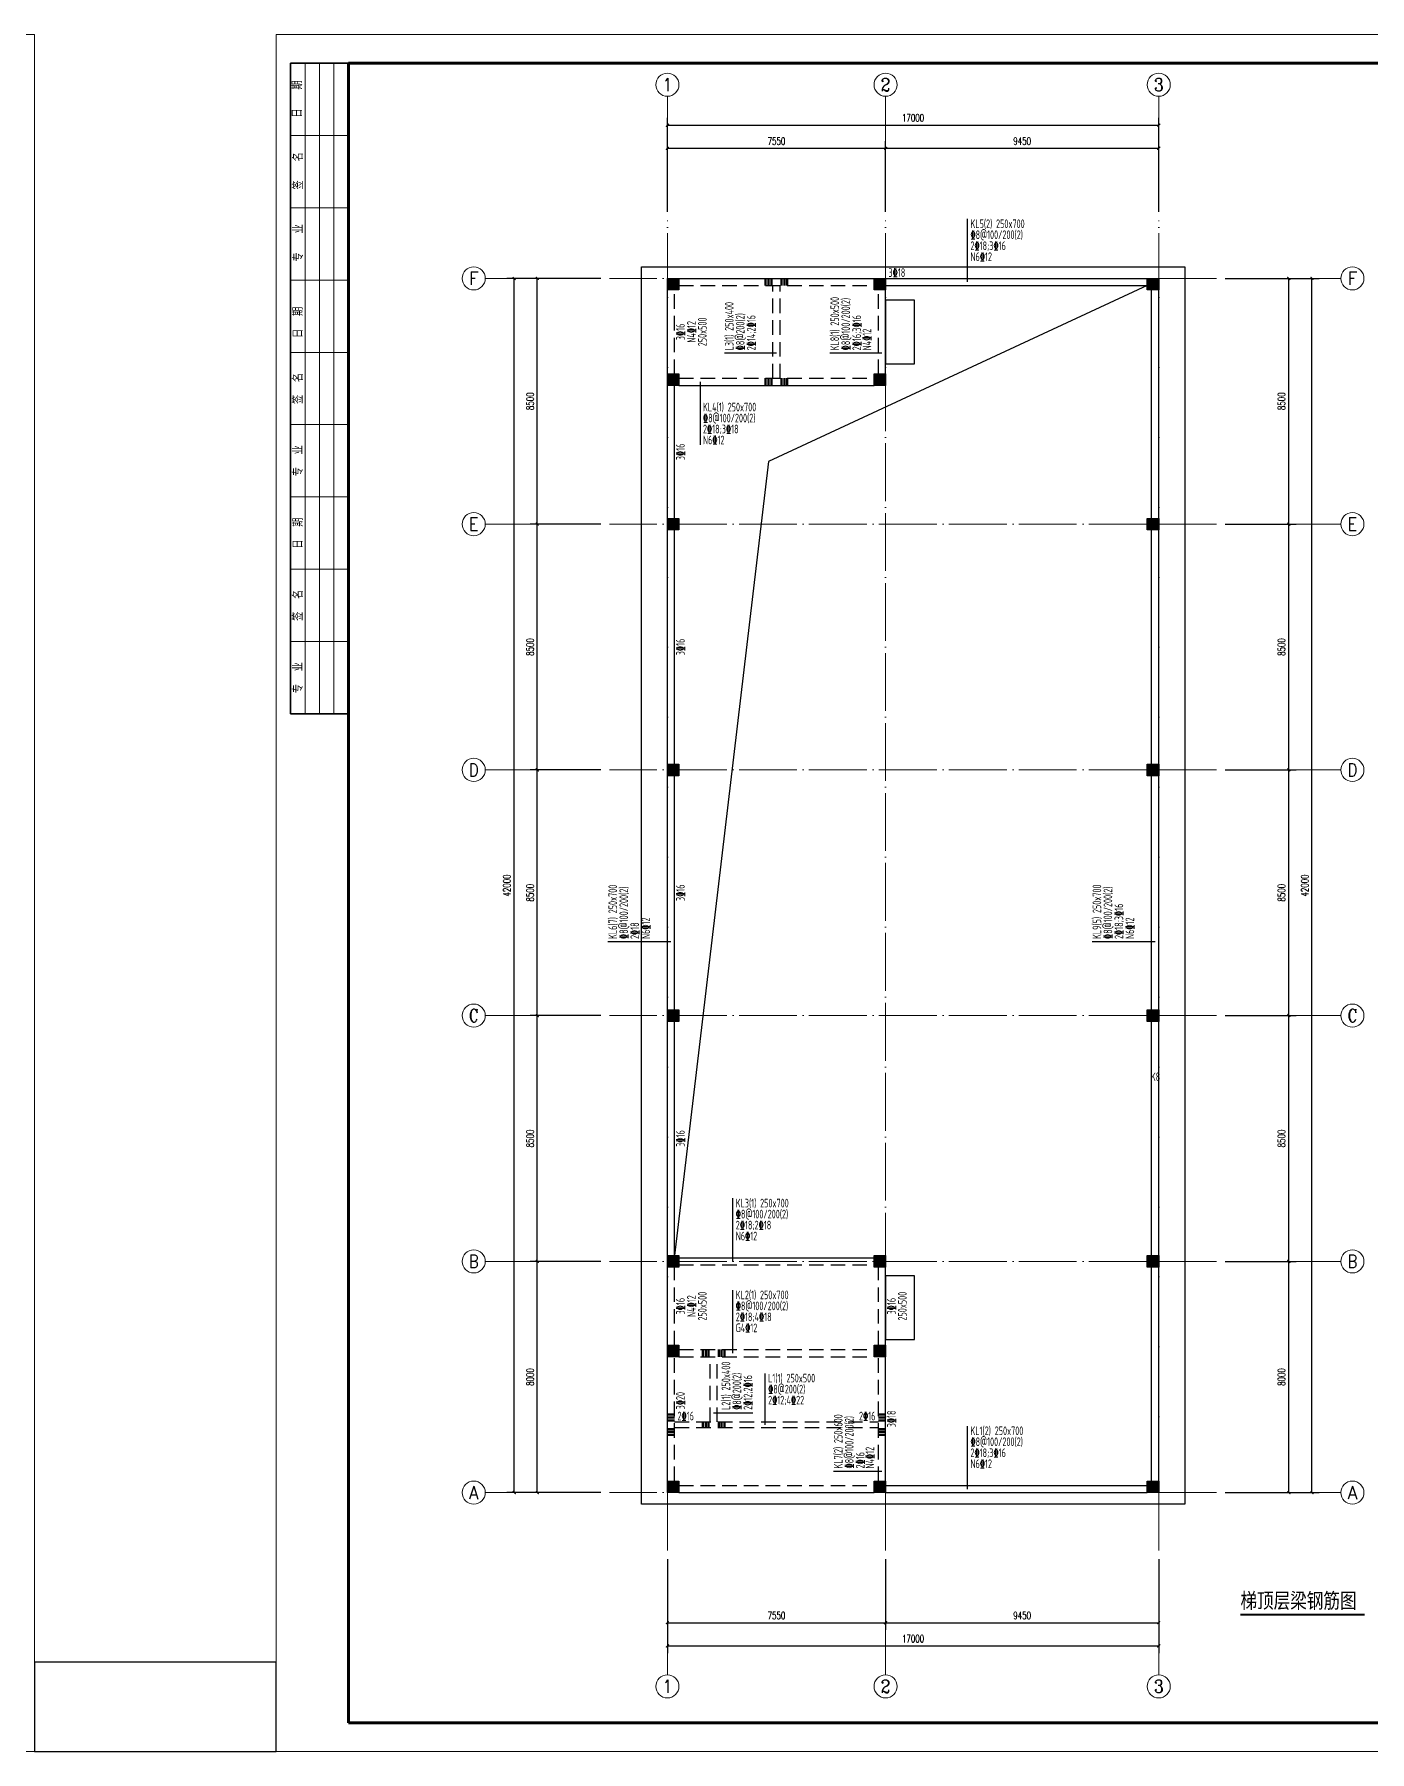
# Model space of a CAD drawing. Extents: x 3968514 to 5230306, y -516551 to -228246.
# Drawn here: x 5029621 to 5075818, y -425966 to -366566 of the extents above; entities that cross this region are included whole.
import ezdxf
from ezdxf.enums import TextEntityAlignment as Align

# ---------------------------------------------------------------- set-up
doc = ezdxf.new("R2010")
doc.units = 0
doc.header["$LTSCALE"] = 1000
doc.header["$MEASUREMENT"] = 0
for name, pattern in [('DASHED', [0.75, 0.5, -0.25]), ('DOTE', [2.42, 2, -0.2, 0.02, -0.2]), ('P_Dash1', [5, 4, -1])]:
    doc.linetypes.add(name, pattern=pattern)
for name, color, linetype, lineweight in [('AXIS', 3, 'Continuous', 15), ('AXIS_TEXT', 7, 'Continuous', 15), ('BEAM', 4, 'Continuous', 25), ('BEAM-DASHED', 4, 'P_Dash1', 25), ('BEAM-JZ-H', 2, 'Continuous', 25), ('BEAM-JZ-NUM-H', 6, 'Continuous', 25), ('BEAM-JZ-NUM-V', 6, 'Continuous', 25), ('BEAM-JZ-V', 2, 'Continuous', 25), ('BEAM-REINGJ', 1, 'Continuous', 50), ('BEAM-YW-H', 7, 'Continuous', 25), ('BEAM-YW-V', 7, 'Continuous', 25), ('COLUMN-HATCH', 251, 'Continuous', 25), ('DOTE', 1, 'DOTE', 9), ('FLOOR-REIN-TEXT', 7, 'Continuous', 25), ('FRAME', 3, 'Continuous', 18), ('HOLE', 7, 'Continuous', 25)]:
    doc.layers.add(name, color=color, linetype=linetype, lineweight=lineweight)
for name, color, linetype in [('COLUMN', 9, 'Continuous'), ('DIM_SYMB', 3, 'Continuous'), ('PUB_TEXT', 7, 'Continuous'), ('TQ_DESIGNER2000', 7, 'Continuous')]:
    doc.layers.add(name, color=color, linetype=linetype)
doc.styles.add('-黑体', font='simhei.ttf', dxfattribs={"width": 0.8})
doc.styles.add('_TCH_AXIS', font='COMPLEX', dxfattribs={"bigfont": 'GBCBIG'})
doc.styles.add('_TCH_DIM_T3', font='SIMPLEX.shx', dxfattribs={"width": 0.7, "bigfont": 'GBCBIG.shx'})
doc.styles.add('COMPLEX', font='COMPLEX')
doc.styles.add('DXFS', font='txt.shx', dxfattribs={"width": 0.7, "bigfont": 'dxfs.shx'})
doc.styles.add('FRAME', font='simhei.ttf', dxfattribs={"width": 0.7})
doc.styles.add('FromPkpm', font='Tssdeng.shx', dxfattribs={"width": 0.7, "bigfont": 'hztxt.shx'})
doc.styles.add('Pkpmeng', font='Pkpmeng', dxfattribs={"bigfont": 'pkpmchn'})
doc.styles.add('TSSD_REIN', font='Tssdeng.shx', dxfattribs={"width": 0.7, "bigfont": 'hztxt.shx'})
doc.dimstyles.new('_TCH_ARCH&&100', dxfattribs={"dimtxt": 255, "dimasz": 100, "dimexe": 250, "dimexo": 300, "dimgap": 122.5, "dimtad": 1, "dimdec": 0, "dimzin": 0, "dimdsep": 46, "dimtxsty": '_TCH_DIM_T3', "dimblk": 'ARCHTICK', "dimcen": 0.09, "dimclrt": 7, "dimazin": 2, "dimtfac": 1, "dimtdec": 0, "dimtix": 1, "dimtmove": 2, "dimatfit": 3, "dimfxl": 150, "dimtolj": 1, "dimtzin": 0, "dimarcsym": 0})

# ---------------------------------------------------------------- blocks, each defined once
blk = doc.blocks.new('fydftgsesxj')
at = {"layer": 'BEAM-JZ-H'}
for p, q in [((27097, 49801), (27097, 51981)), ((17844, 46351), (17844, 44171)), ((18977, 15926), (18977, 18106)), ((18977, 12751), (18977, 14931)), ((20097, 10276), (20097, 12051)), ((27097, 8051), (27097, 10231))]:
    blk.add_line(p, q, dxfattribs=at)
at = {"layer": 'BEAM-JZ-V'}
for p, q in [((20487, 47336), (18687, 47336)), ((24137, 47336), (22337, 47336)), ((16837, 26976), (14657, 26976)), ((33587, 26976), (31407, 26976)), ((18312, 10688), (19663, 10688)), ((24137, 8661), (22459, 8661))]:
    blk.add_line(p, q, dxfattribs=at)
at = {"layer": 'BEAM-JZ-H', "style": 'FromPkpm', "width": 0.7}
for s, p in [('2%%13218;3%%13216', (27197, 50906)), ('%%1328@100/200(2)', (27197, 51286)), ('N6%%13212', (27197, 50526)), ('%%1328@100/200(2)', (17944, 44946)), ('2%%13218;3%%13218', (17944, 44566)), ('N6%%13212', (17944, 44186)), ('2%%13218;2%%13218', (19077, 17031)), ('%%1328@100/200(2)', (19077, 17411)), ('N6%%13212', (19077, 16651)), ('%%1328@100/200(2)', (19077, 14236)), ('2%%13218;4%%13218', (19077, 13856)), ('G4%%13212', (19077, 13476)), ('%%1328@200(2)', (20197, 11356)), ('2%%13212;4%%13222', (20197, 10976)), ('%%1328@100/200(2)', (27197, 9536)), ('2%%13218;3%%13216', (27197, 9156)), ('N6%%13212', (27197, 8776))]:
    blk.add_text(s, height=300, dxfattribs=at).set_placement(p)
at = {"layer": 'BEAM-JZ-NUM-H', "style": 'FromPkpm', "width": 0.7}
for s, p in [('KL5(2) 250x700', (27197, 51666)), ('KL4(1) 250x700', (17944, 45326)), ('KL3(1) 250x700', (19077, 17791)), ('KL2(1) 250x700', (19077, 14616)), ('L1(1) 250x500', (20197, 11736)), ('KL1(2) 250x700', (27197, 9916))]:
    blk.add_text(s, height=300, dxfattribs=at).set_placement(p)
at = {"layer": 'BEAM-JZ-NUM-V', "style": 'FromPkpm', "width": 0.7}
for s, p in [('L3(1) 250x400', (19002, 47436)), ('KL8(1) 250x500', (22652, 47436)), ('KL6(7) 250x700', (14972, 27076)), ('KL9(5) 250x700', (31722, 27076)), ('L2(1) 250x400', (18888, 10788)), ('KL7(2) 250x600', (22774, 8761))]:
    blk.add_text(s, height=300, rotation=90, dxfattribs=at).set_placement(p)
at = {"layer": 'BEAM-JZ-V', "style": 'FromPkpm', "width": 0.7}
for s, p in [('%%1328@100/200(2)', (23032, 47436)), ('%%1328@200(2)', (19382, 47436)), ('2%%13214;2%%13216', (19762, 47436)), ('2%%13216;3%%13216', (23412, 47436)), ('N4%%13212', (23766, 47436)), ('%%1328@100/200(2)', (15352, 27076)), ('%%1328@100/200(2)', (32102, 27076)), ('2%%13218;3%%13216', (32482, 27076)), ('2%%13218', (15732, 27076)), ('N6%%13212', (16112, 27076)), ('N6%%13212', (32862, 27076)), ('%%1328@200(2)', (19268, 10788)), ('2%%13212;2%%13216', (19648, 10788)), ('%%1328@100/200(2)', (23154, 8761)), ('2%%13216', (23534, 8761)), ('N4%%13212', (23869, 8761))]:
    blk.add_text(s, height=300, rotation=90, dxfattribs=at).set_placement(p)
at = {"layer": 'BEAM-YW-H', "style": 'FromPkpm', "width": 0.7}
for s, p in [('3%%13218', (24362, 49976)), ('2%%13216', (17062, 10426))]:
    blk.add_text(s, height=300, dxfattribs=at).set_placement(p)
blk.add_text('2%%13216', height=300, dxfattribs=at).set_placement((23912, 10426), align=Align.RIGHT)
at = {"layer": 'BEAM-YW-V', "style": 'FromPkpm', "width": 0.7}
for s, p in [('3%%13216', (17012, 48076)), ('N4%%13212', (17392, 48076)), ('250x500', (17772, 48076)), ('3%%13216', (17012, 43926)), ('3%%13216', (17012, 37176)), ('3%%13216', (17012, 28676)), ('3%%13216', (17012, 20176)), ('3%%13216', (17012, 14376)), ('N4%%13212', (17392, 14376)), ('250x500', (17772, 14376)), ('3%%13216', (24312, 14376)), ('250x500', (24692, 14376)), ('3%%13220', (17012, 11107)), ('3%%13218', (24312, 10476))]:
    blk.add_text(s, height=300, rotation=90, dxfattribs=at).set_placement(p, align=Align.TOP_CENTER)
blk = doc.blocks.new('dtdsftsew')
at = {"layer": 'BEAM-REINGJ'}
for points in [[(20112, 49926), (20112, 49676)], [(20212, 49926), (20212, 49676)], [(20312, 49926), (20312, 49676)], [(20662, 49926), (20662, 49676)], [(20762, 49926), (20762, 49676)], [(20862, 49926), (20862, 49676)], [(20112, 46476), (20112, 46226)], [(20212, 46476), (20212, 46226)], [(20312, 46476), (20312, 46226)], [(20662, 46476), (20662, 46226)], [(20762, 46476), (20762, 46226)], [(20862, 46476), (20862, 46226)], [(17937, 12876), (17937, 12626)], [(18037, 12876), (18037, 12626)], [(18137, 12876), (18137, 12626)], [(18487, 12876), (18487, 12626)], [(18587, 12876), (18587, 12626)], [(18687, 12876), (18687, 12626)], [(16712, 10626), (16962, 10626)], [(16712, 10526), (16962, 10526)], [(16712, 10426), (16962, 10426)], [(16712, 10126), (16962, 10126)], [(17937, 10376), (17937, 10176)], [(18037, 10376), (18037, 10176)], [(18137, 10376), (18137, 10176)], [(18487, 10376), (18487, 10176)], [(18587, 10376), (18587, 10176)], [(18687, 10376), (18687, 10176)], [(24012, 10626), (24262, 10626)], [(24012, 10526), (24262, 10526)], [(24012, 10426), (24262, 10426)], [(24012, 10126), (24262, 10126)], [(16712, 10026), (16962, 10026)], [(16712, 9926), (16962, 9926)], [(24012, 10026), (24262, 10026)], [(24012, 9926), (24262, 9926)]]:
    blk.add_lwpolyline(points, dxfattribs=at)
blk = doc.blocks.new('dtsdgsdws')
at = {"layer": 'COLUMN-HATCH'}
for points in [[(5844790, -367189), (5845190, -367189), (5845190, -367589), (5844790, -367589)], [(5851940, -367189), (5852340, -367189), (5852340, -367589), (5851940, -367589)], [(5861390, -367189), (5861790, -367189), (5861790, -367589), (5861390, -367589)], [(5844790, -370489), (5845190, -370489), (5845190, -370889), (5844790, -370889)], [(5851940, -370489), (5852340, -370489), (5852340, -370889), (5851940, -370889)], [(5844790, -375489), (5845190, -375489), (5845190, -375889), (5844790, -375889)], [(5861390, -375489), (5861790, -375489), (5861790, -375889), (5861390, -375889)], [(5844790, -383989), (5845190, -383989), (5845190, -384389), (5844790, -384389)], [(5861390, -383989), (5861790, -383989), (5861790, -384389), (5861390, -384389)], [(5844790, -392489), (5845190, -392489), (5845190, -392889), (5844790, -392889)], [(5861390, -392489), (5861790, -392489), (5861790, -392889), (5861390, -392889)], [(5844790, -400989), (5845190, -400989), (5845190, -401389), (5844790, -401389)], [(5851940, -400989), (5852340, -400989), (5852340, -401389), (5851940, -401389)], [(5861390, -400989), (5861790, -400989), (5861790, -401389), (5861390, -401389)], [(5844790, -404089), (5845190, -404089), (5845190, -404489), (5844790, -404489)], [(5851940, -404089), (5852340, -404089), (5852340, -404489), (5851940, -404489)], [(5844790, -408789), (5845190, -408789), (5845190, -409189), (5844790, -409189)], [(5851940, -408789), (5852340, -408789), (5852340, -409189), (5851940, -409189)], [(5861390, -408789), (5861790, -408789), (5861790, -409189), (5861390, -409189)]]:
    blk.add_hatch(color=256, dxfattribs=at).paths.add_polyline_path(points, flags=0)
for points in [[(5862690, -409589), (5843890, -409589), (5843890, -366789), (5862690, -366789)], [(5853340, -367939), (5852340, -367939), (5852340, -370139), (5853340, -370139)], [(5853340, -401689), (5852340, -401689), (5852340, -403889), (5853340, -403889)]]:
    blk.add_lwpolyline(points, close=True)
at = {"layer": 'BEAM'}
for p, q in [((5844790, -370489), (5844790, -367589)), ((5845190, -367189), (5851940, -367189)), ((5852340, -367189), (5861390, -367189)), ((5852340, -367439), (5861390, -367439)), ((5852340, -370489), (5852340, -367589)), ((5861540, -375489), (5861540, -367589)), ((5861790, -375489), (5861790, -367589)), ((5844790, -375489), (5844790, -370889)), ((5845040, -375489), (5845040, -370889)), ((5845190, -370889), (5851940, -370889)), ((5844790, -383989), (5844790, -375889)), ((5845040, -383989), (5845040, -375889)), ((5861540, -383989), (5861540, -375889)), ((5861790, -383989), (5861790, -375889)), ((5844790, -392489), (5844790, -384389)), ((5845040, -392489), (5845040, -384389)), ((5861540, -392489), (5861540, -384389)), ((5861790, -392489), (5861790, -384389)), ((5844790, -400989), (5844790, -392889)), ((5845040, -400989), (5845040, -392889)), ((5861540, -400989), (5861540, -392889)), ((5861790, -400989), (5861790, -392889)), ((5844790, -404089), (5844790, -401389)), ((5845190, -401064), (5851940, -401064)), ((5852340, -404089), (5852340, -401389)), ((5861540, -408789), (5861540, -401389)), ((5861790, -408789), (5861790, -401389)), ((5844790, -408789), (5844790, -404489)), ((5852340, -408789), (5852340, -404489)), ((5845190, -409189), (5851940, -409189)), ((5852340, -408939), (5861390, -408939)), ((5852340, -409189), (5861390, -409189))]:
    blk.add_line(p, q, dxfattribs=at)
at = {"layer": 'BEAM-DASHED', "linetype": 'DASHED'}
for p, q in [((5845040, -370489), (5845040, -367589)), ((5845190, -367439), (5851940, -367439)), ((5848440, -370639), (5848440, -367439)), ((5848690, -370639), (5848690, -367439)), ((5852090, -370489), (5852090, -367589)), ((5845190, -370639), (5851940, -370639)), ((5845040, -404089), (5845040, -401389)), ((5845190, -401314), (5851940, -401314)), ((5852090, -404089), (5852090, -401389)), ((5845040, -408789), (5845040, -404489)), ((5845190, -404239), (5851940, -404239)), ((5845190, -404489), (5851940, -404489)), ((5846265, -406739), (5846265, -404489)), ((5846515, -406739), (5846515, -404489)), ((5852090, -408789), (5852090, -404489)), ((5845040, -406739), (5852090, -406739)), ((5845040, -406939), (5852090, -406939)), ((5845190, -408939), (5851940, -408939))]:
    blk.add_line(p, q, dxfattribs=at)
at = {"layer": 'COLUMN'}
for points in [[(5844790, -367189), (5845190, -367189), (5845190, -367589), (5844790, -367589), (5844790, -367189)], [(5851940, -367189), (5852340, -367189), (5852340, -367589), (5851940, -367589), (5851940, -367189)], [(5861390, -367189), (5861790, -367189), (5861790, -367589), (5861390, -367589), (5861390, -367189)], [(5844790, -370489), (5845190, -370489), (5845190, -370889), (5844790, -370889), (5844790, -370489)], [(5851940, -370489), (5852340, -370489), (5852340, -370889), (5851940, -370889), (5851940, -370489)], [(5844790, -375489), (5845190, -375489), (5845190, -375889), (5844790, -375889), (5844790, -375489)], [(5861390, -375489), (5861790, -375489), (5861790, -375889), (5861390, -375889), (5861390, -375489)], [(5844790, -383989), (5845190, -383989), (5845190, -384389), (5844790, -384389), (5844790, -383989)], [(5861390, -383989), (5861790, -383989), (5861790, -384389), (5861390, -384389), (5861390, -383989)], [(5844790, -392489), (5845190, -392489), (5845190, -392889), (5844790, -392889), (5844790, -392489)], [(5861390, -392489), (5861790, -392489), (5861790, -392889), (5861390, -392889), (5861390, -392489)], [(5844790, -400989), (5845190, -400989), (5845190, -401389), (5844790, -401389), (5844790, -400989)], [(5851940, -400989), (5852340, -400989), (5852340, -401389), (5851940, -401389), (5851940, -400989)], [(5861390, -400989), (5861790, -400989), (5861790, -401389), (5861390, -401389), (5861390, -400989)], [(5844790, -404089), (5845190, -404089), (5845190, -404489), (5844790, -404489), (5844790, -404089)], [(5851940, -404089), (5852340, -404089), (5852340, -404489), (5851940, -404489), (5851940, -404089)], [(5844790, -408789), (5845190, -408789), (5845190, -409189), (5844790, -409189), (5844790, -408789)], [(5851940, -408789), (5852340, -408789), (5852340, -409189), (5851940, -409189), (5851940, -408789)], [(5861390, -408789), (5861790, -408789), (5861790, -409189), (5861390, -409189), (5861390, -408789)]]:
    blk.add_lwpolyline(points, dxfattribs=at)
at = {"layer": 'HOLE'}
for p, q in [((5861390, -367439), (5848284, -373520)), ((5848284, -373520), (5845040, -400989))]:
    blk.add_line(p, q, dxfattribs=at)
at = {"layer": 'FLOOR-REIN-TEXT', "style": 'Pkpmeng', "width": 0.7}
blk.add_text('K8', height=300, dxfattribs=at).set_placement((5861840, -394805), align=Align.MIDDLE_RIGHT)
blk = doc.blocks.new('A$C0B803521')
at = {"layer": 'FRAME'}
h = blk.add_hatch(color=256, dxfattribs=at)
h.paths.add_polyline_path([(-21025, 90227), (-20017, 91236), (-19135, 90354), (-18955, 90354), (-20278, 91677), (-21728, 90227), (-20278, 88777), (-18828, 90227), (-19604, 90227), (-19604, 89631), (-20017, 89218)], flags=0)
edge = h.paths.add_edge_path(flags=0)
edge.add_arc((-20199, 90039), 69.1, 0, 45, ccw=False)
edge.add_line((-20130, 90039), (-20130, 89455))
edge.add_line((-20130, 89455), (-20014, 89339))
edge.add_line((-20014, 89339), (-19815, 89537))
edge.add_line((-19815, 89537), (-19815, 90148))
edge.add_arc((-19884, 90148), 69.1, 360, 405)
edge.add_line((-19835, 90197), (-20329, 90690))
edge.add_arc((-20378, 90642), 69.1, 45, 135)
edge.add_line((-20426, 90690), (-20541, 90576))
edge.add_arc((-20492, 90527), 69.1, 135, 225)
edge.add_line((-20541, 90478), (-20150, 90088))
edge = h.paths.add_edge_path(flags=0)
edge.add_arc((-19698, 90520), 192, 0, 180)
edge.add_arc((-19698, 90520), 192, 180, 360)
h.paths.add_polyline_path([(-20637, 88777), (-20539, 88777), (-21971, 90208), (-20502, 91677), (-20600, 91677), (-22068, 90208)], flags=0)
at = {"layer": 'FRAME', "lineweight": 18}
for p, q in [((-100043, 93652), (-100043, 34252)), ((-15943, 93652), (-100043, 93652)), ((-15943, 34252), (-15943, 93652)), ((-16943, 55852), (-23943, 55852)), ((-16943, 52852), (-23943, 52852)), ((-16943, 49852), (-23943, 49852)), ((-21943, 48352), (-21943, 42352)), ((-19443, 48352), (-19443, 42352)), ((-16943, 47352), (-23943, 47352)), ((-16943, 46352), (-23943, 46352)), ((-16943, 45352), (-23943, 45352)), ((-16943, 44352), (-23943, 44352)), ((-16943, 43352), (-23943, 43352)), ((-22193, 38352), (-22193, 35252)), ((-16943, 37352), (-23943, 37352)), ((-20443, 37352), (-20443, 35252)), ((-18693, 37352), (-18693, 35252)), ((-16943, 36652), (-23943, 36652)), ((-16943, 35952), (-23943, 35952)), ((-100043, 34252), (-15943, 34252))]:
    blk.add_line(p, q, dxfattribs=at)
at = {"layer": 'FRAME', "lineweight": 35}
for p, q in [((-97543, 92652), (-99543, 92652)), ((-99543, 92652), (-99543, 70152)), ((-23943, 82652), (-16943, 82652)), ((-16943, 65852), (-23943, 65852)), ((-16943, 60852), (-23943, 60852)), ((-16943, 57352), (-23943, 57352)), ((-16943, 54352), (-23943, 54352)), ((-16943, 48352), (-23943, 48352)), ((-16943, 42352), (-23943, 42352)), ((-16943, 38352), (-23943, 38352))]:
    blk.add_line(p, q, dxfattribs=at)
at = {"layer": 'FRAME', "lineweight": 140}
for p, q in [((-97543, 92652), (-97543, 35252)), ((-16943, 92652), (-97543, 92652)), ((-16943, 35252), (-16943, 92652)), ((-97543, 35252), (-16943, 35252))]:
    blk.add_line(p, q, dxfattribs=at)
at = {"layer": 'FRAME', "lineweight": 70}
blk.add_line((-23943, 92652), (-23943, 35252), dxfattribs=at)
at = {"layer": 'FRAME', "lineweight": 18}
for points in [[(-99043, 70152), (-99043, 92652)], [(-98543, 70152), (-98543, 92652)], [(-98043, 70152), (-98043, 92652)], [(-97543, 90152), (-99543, 90152)], [(-97543, 87652), (-99543, 87652)], [(-97543, 85152), (-99543, 85152)], [(-97543, 82652), (-99543, 82652)], [(-97543, 80152), (-99543, 80152)], [(-97543, 77652), (-99543, 77652)], [(-97543, 75152), (-99543, 75152)], [(-97543, 72652), (-99543, 72652)]]:
    blk.add_lwpolyline(points, dxfattribs=at)
at = {"layer": 'FRAME', "lineweight": 35}
blk.add_lwpolyline([(-97543, 70152), (-99543, 70152)], dxfattribs=at)
at = {"layer": 'FRAME', "style": 'FRAME'}
for s, insert, char_height, width, attachment_point in [('设计单位', (-23843, 92502), 400, 2368.14, 1), ('福建医工设计院有限公司', (-20443, 87187), 600, 9859.32, 5), ('国家住建部', (-20359, 85288), 500, 2944.75, 5), ('化工石化医药行业', (-20359, 84447), 500, 4781.36, 5), ('甲级 A135009049', (-20359, 83644), 500, 4439.66, 5), ('备  注', (-23843, 82502), 400, 1758.31, 1), ('{\\W0.55;本图未经设计院签字、盖章无效。}', (-23176, 81291), 400, 6834.92, 7), ('图纸专用章', (-23843, 65702), 400, 2928.14, 1), ('执业章', (-23843, 60702), 400, 3554.58, 1), ('施工图审查机构', (-23843, 57202), 400, 5412.54, 1), ('施工图审查合格书编号', (-23843, 55702), 400, 6008.14, 1), ('建设单位', (-23843, 54193), 400, 2375.25, 1), ('工程名称', (-23843, 52702), 400, 2368.14, 1), ('单项工程', (-23843, 49725), 400, 2349.15, 1), ('审    定', (-22943, 47865), 400, 2342.03, 5), ('审    核', (-22943, 44865), 400, 2356.27, 5), ('校    对', (-22943, 43865), 400, 2370.51, 5), ('设    计', (-22943, 42865), 400, 2363.39, 5), (' 图    名', (-23959, 42202), 400, 1860.82, 1), ('图纸编号', (-23068, 37852), 400, 2325.42, 5), ('专    业', (-23068, 37002), 400, 2057.29, 5), ('比  例', (-19568, 37002), 400, 1677.63, 5), ('设计阶段', (-23068, 36302), 400, 2361.02, 5), ('日  期', (-19568, 36302), 400, 1618.31, 5), ('共    张', (-23068, 35652), 400, 2045.42, 5), ('第    张', (-21318, 35652), 400, 2050.17, 5), ('版  次', (-19568, 35602), 400, 1753.56, 5)]:
    blk.add_mtext(s, dxfattribs=dict(at, insert=insert, char_height=char_height, width=width, attachment_point=attachment_point))
at = {"layer": 'FRAME', "char_height": 350, "attachment_point": 5, "rotation": 90, "style": 'DXFS'}
for s, insert, width in [('日   期', (-99319, 91415), 1350.55), ('签   名   ', (-99289, 88930), 1430.08), ('专   业', (-99284, 86439), 1489.43), ('日  期', (-99293, 83691), 1132.5), ('签  名   ', (-99293, 81402), 1185), ('专  业', (-99293, 78902), 1132.5), ('日  期', (-99293, 76402), 1132.5), ('签  名   ', (-99293, 73902), 1185)]:
    blk.add_mtext(s, dxfattribs=dict(at, insert=insert, width=width))
at = {"layer": 'FRAME', "lineweight": 18, "insert": (-99293, 71402), "char_height": 350, "width": 1132.5, "attachment_point": 5, "rotation": 90, "style": 'DXFS'}
blk.add_mtext('专  业', dxfattribs=at)
at = {"layer": 'FRAME', "lineweight": 18, "char_height": 400, "attachment_point": 5, "style": 'FRAME'}
for s, insert, width in [('{\\W0.65;项目负责人}', (-22908, 46865), 2758.64), ('{\\W0.65;专业负责人}', (-22915, 45865), 2763.05)]:
    blk.add_mtext(s, dxfattribs=dict(at, insert=insert, width=width))
at = {"layer": 'TQ_DESIGNER2000', "style": 'TSSD_REIN', "width": 0.7}
blk.add_text('结构', height=450, dxfattribs=at).set_placement((-21289, 36784), align=Align.CENTER)
blk = doc.blocks.new('_AXISO')
blk.add_circle((0, 0), 0.5)
at = {"layer": 'AXIS_TEXT', "style": 'COMPLEX', "width": 1.041667}
blk.add_attdef('A', text='', height=0.56, dxfattribs=at).set_placement((-0.25, -0.28), (0.25, -0.28), align=Align.FIT)
blk = doc.blocks.new('_ArchTick')
at = {"color": 0, "linetype": 'ByBlock', "const_width": 0.4}
blk.add_lwpolyline([(-0.5, -0.5), (0.5, 0.5)], dxfattribs=at)
blk = doc.blocks.new('*D1341')
at = {"layer": 'AXIS', "color": 0, "lineweight": -2, "transparency": 16777216}
for p, q in [((0, -44300), (0, -47550)), ((17000, -44300), (17000, -47550)), ((0, -47300), (17000, -47300))]:
    blk.add_line(p, q, dxfattribs=at)
at = {"layer": 'Defpoints', "color": 0, "transparency": 16777216}
for p in [(0, -44000), (17000, -44000), (17000, -47300)]:
    blk.add_point(p, dxfattribs=at)
at = {"layer": 'AXIS', "color": 0, "lineweight": -2, "transparency": 16777216, "xscale": 100, "yscale": 100, "zscale": 100, "rotation": 180}
blk.add_blockref('_ArchTick', (0, -47300), dxfattribs=at)
at = {"layer": 'AXIS', "color": 0, "lineweight": -2, "transparency": 16777216, "xscale": 100, "yscale": 100, "zscale": 100}
blk.add_blockref('_ArchTick', (17000, -47300), dxfattribs=at)
at = {"layer": 'AXIS', "color": 7, "transparency": 16777216, "insert": (8500, -47050), "char_height": 255, "attachment_point": 5, "style": '_TCH_DIM_T3'}
blk.add_mtext('\\A1;17000', dxfattribs=at)
blk = doc.blocks.new('*D1342')
at = {"layer": 'AXIS', "color": 0, "lineweight": -2, "transparency": 16777216}
for p, q in [((0, -44300), (0, -46750)), ((7550, -44300), (7550, -46750)), ((0, -46500), (7550, -46500))]:
    blk.add_line(p, q, dxfattribs=at)
at = {"layer": 'Defpoints', "color": 0, "transparency": 16777216}
for p in [(0, -44000), (7550, -44000), (7550, -46500)]:
    blk.add_point(p, dxfattribs=at)
at = {"layer": 'AXIS', "color": 0, "lineweight": -2, "transparency": 16777216, "xscale": 100, "yscale": 100, "zscale": 100, "rotation": 180}
blk.add_blockref('_ArchTick', (0, -46500), dxfattribs=at)
at = {"layer": 'AXIS', "color": 0, "lineweight": -2, "transparency": 16777216, "xscale": 100, "yscale": 100, "zscale": 100}
blk.add_blockref('_ArchTick', (7550, -46500), dxfattribs=at)
at = {"layer": 'AXIS', "color": 7, "transparency": 16777216, "insert": (3775, -46250), "char_height": 255, "attachment_point": 5, "style": '_TCH_DIM_T3'}
blk.add_mtext('\\A1;7550', dxfattribs=at)
blk = doc.blocks.new('*D1343')
at = {"layer": 'AXIS', "color": 0, "lineweight": -2, "transparency": 16777216}
for p, q in [((7550, -44300), (7550, -46750)), ((17000, -44300), (17000, -46750)), ((7550, -46500), (17000, -46500))]:
    blk.add_line(p, q, dxfattribs=at)
at = {"layer": 'Defpoints', "color": 0, "transparency": 16777216}
for p in [(7550, -44000), (17000, -44000), (17000, -46500)]:
    blk.add_point(p, dxfattribs=at)
at = {"layer": 'AXIS', "color": 0, "lineweight": -2, "transparency": 16777216, "xscale": 100, "yscale": 100, "zscale": 100, "rotation": 180}
blk.add_blockref('_ArchTick', (7550, -46500), dxfattribs=at)
at = {"layer": 'AXIS', "color": 0, "lineweight": -2, "transparency": 16777216, "xscale": 100, "yscale": 100, "zscale": 100}
blk.add_blockref('_ArchTick', (17000, -46500), dxfattribs=at)
at = {"layer": 'AXIS', "color": 7, "transparency": 16777216, "insert": (12275, -46250), "char_height": 255, "attachment_point": 5, "style": '_TCH_DIM_T3'}
blk.add_mtext('\\A1;9450', dxfattribs=at)
blk = doc.blocks.new('*D1344')
at = {"layer": 'AXIS', "color": 0, "lineweight": -2, "transparency": 16777216}
for p, q in [((0, 2300), (0, 5550)), ((17000, 2300), (17000, 5550)), ((0, 5300), (17000, 5300))]:
    blk.add_line(p, q, dxfattribs=at)
at = {"layer": 'Defpoints', "color": 0, "transparency": 16777216}
for p in [(17000, 5300), (0, 2000), (17000, 2000)]:
    blk.add_point(p, dxfattribs=at)
at = {"layer": 'AXIS', "color": 0, "lineweight": -2, "transparency": 16777216, "xscale": 100, "yscale": 100, "zscale": 100, "rotation": 180}
blk.add_blockref('_ArchTick', (0, 5300), dxfattribs=at)
at = {"layer": 'AXIS', "color": 0, "lineweight": -2, "transparency": 16777216, "xscale": 100, "yscale": 100, "zscale": 100}
blk.add_blockref('_ArchTick', (17000, 5300), dxfattribs=at)
at = {"layer": 'AXIS', "color": 7, "transparency": 16777216, "insert": (8500, 5550), "char_height": 255, "attachment_point": 5, "style": '_TCH_DIM_T3'}
blk.add_mtext('\\A1;17000', dxfattribs=at)
blk = doc.blocks.new('*D1345')
at = {"layer": 'AXIS', "color": 0, "lineweight": -2, "transparency": 16777216}
for p, q in [((0, 2300), (0, 4750)), ((0, 4500), (7550, 4500)), ((7550, 2300), (7550, 4750))]:
    blk.add_line(p, q, dxfattribs=at)
at = {"layer": 'Defpoints', "color": 0, "transparency": 16777216}
for p in [(7550, 4500), (0, 2000), (7550, 2000)]:
    blk.add_point(p, dxfattribs=at)
at = {"layer": 'AXIS', "color": 0, "lineweight": -2, "transparency": 16777216, "xscale": 100, "yscale": 100, "zscale": 100, "rotation": 180}
blk.add_blockref('_ArchTick', (0, 4500), dxfattribs=at)
at = {"layer": 'AXIS', "color": 0, "lineweight": -2, "transparency": 16777216, "xscale": 100, "yscale": 100, "zscale": 100}
blk.add_blockref('_ArchTick', (7550, 4500), dxfattribs=at)
at = {"layer": 'AXIS', "color": 7, "transparency": 16777216, "insert": (3775, 4750), "char_height": 255, "attachment_point": 5, "style": '_TCH_DIM_T3'}
blk.add_mtext('\\A1;7550', dxfattribs=at)
blk = doc.blocks.new('*D1346')
at = {"layer": 'AXIS', "color": 0, "lineweight": -2, "transparency": 16777216}
for p, q in [((7550, 2300), (7550, 4750)), ((7550, 4500), (17000, 4500)), ((17000, 2300), (17000, 4750))]:
    blk.add_line(p, q, dxfattribs=at)
at = {"layer": 'Defpoints', "color": 0, "transparency": 16777216}
for p in [(17000, 4500), (7550, 2000), (17000, 2000)]:
    blk.add_point(p, dxfattribs=at)
at = {"layer": 'AXIS', "color": 0, "lineweight": -2, "transparency": 16777216, "xscale": 100, "yscale": 100, "zscale": 100, "rotation": 180}
blk.add_blockref('_ArchTick', (7550, 4500), dxfattribs=at)
at = {"layer": 'AXIS', "color": 0, "lineweight": -2, "transparency": 16777216, "xscale": 100, "yscale": 100, "zscale": 100}
blk.add_blockref('_ArchTick', (17000, 4500), dxfattribs=at)
at = {"layer": 'AXIS', "color": 7, "transparency": 16777216, "insert": (12275, 4750), "char_height": 255, "attachment_point": 5, "style": '_TCH_DIM_T3'}
blk.add_mtext('\\A1;9450', dxfattribs=at)
blk = doc.blocks.new('*D1347')
at = {"layer": 'AXIS', "color": 0, "lineweight": -2, "transparency": 16777216}
for p, q in [((19300, 0), (22550, 0)), ((22300, -42000), (22300, 0)), ((19300, -42000), (22550, -42000))]:
    blk.add_line(p, q, dxfattribs=at)
at = {"layer": 'Defpoints', "color": 0, "transparency": 16777216}
for p in [(19000, 0), (22300, 0), (19000, -42000)]:
    blk.add_point(p, dxfattribs=at)
at = {"layer": 'AXIS', "color": 0, "lineweight": -2, "transparency": 16777216, "xscale": 100, "yscale": 100, "zscale": 100}
for p, rotation in [((22300, 0), 90), ((22300, -42000), 270)]:
    blk.add_blockref('_ArchTick', p, dxfattribs=dict(at, rotation=rotation))
at = {"layer": 'AXIS', "color": 7, "transparency": 16777216, "insert": (22050, -21000), "char_height": 255, "attachment_point": 5, "rotation": 90, "style": '_TCH_DIM_T3'}
blk.add_mtext('\\A1;42000', dxfattribs=at)
blk = doc.blocks.new('*D1348')
at = {"layer": 'AXIS', "color": 0, "lineweight": -2, "transparency": 16777216}
for p, q in [((19300, -34000), (21750, -34000)), ((21500, -42000), (21500, -34000)), ((19300, -42000), (21750, -42000))]:
    blk.add_line(p, q, dxfattribs=at)
at = {"layer": 'Defpoints', "color": 0, "transparency": 16777216}
for p in [(19000, -34000), (21500, -34000), (19000, -42000)]:
    blk.add_point(p, dxfattribs=at)
at = {"layer": 'AXIS', "color": 0, "lineweight": -2, "transparency": 16777216, "xscale": 100, "yscale": 100, "zscale": 100}
for p, rotation in [((21500, -34000), 90), ((21500, -42000), 270)]:
    blk.add_blockref('_ArchTick', p, dxfattribs=dict(at, rotation=rotation))
at = {"layer": 'AXIS', "color": 7, "transparency": 16777216, "insert": (21250, -38000), "char_height": 255, "attachment_point": 5, "rotation": 90, "style": '_TCH_DIM_T3'}
blk.add_mtext('\\A1;8000', dxfattribs=at)
blk = doc.blocks.new('*D1349')
at = {"layer": 'AXIS', "color": 0, "lineweight": -2, "transparency": 16777216}
for p, q in [((19300, -25500), (21750, -25500)), ((21500, -34000), (21500, -25500)), ((19300, -34000), (21750, -34000))]:
    blk.add_line(p, q, dxfattribs=at)
at = {"layer": 'Defpoints', "color": 0, "transparency": 16777216}
for p in [(19000, -25500), (21500, -25500), (19000, -34000)]:
    blk.add_point(p, dxfattribs=at)
at = {"layer": 'AXIS', "color": 0, "lineweight": -2, "transparency": 16777216, "xscale": 100, "yscale": 100, "zscale": 100}
for p, rotation in [((21500, -25500), 90), ((21500, -34000), 270)]:
    blk.add_blockref('_ArchTick', p, dxfattribs=dict(at, rotation=rotation))
at = {"layer": 'AXIS', "color": 7, "transparency": 16777216, "insert": (21250, -29750), "char_height": 255, "attachment_point": 5, "rotation": 90, "style": '_TCH_DIM_T3'}
blk.add_mtext('\\A1;8500', dxfattribs=at)
blk = doc.blocks.new('*D1350')
at = {"layer": 'AXIS', "color": 0, "lineweight": -2, "transparency": 16777216}
for p, q in [((19300, -17000), (21750, -17000)), ((21500, -25500), (21500, -17000)), ((19300, -25500), (21750, -25500))]:
    blk.add_line(p, q, dxfattribs=at)
at = {"layer": 'Defpoints', "color": 0, "transparency": 16777216}
for p in [(19000, -17000), (21500, -17000), (19000, -25500)]:
    blk.add_point(p, dxfattribs=at)
at = {"layer": 'AXIS', "color": 0, "lineweight": -2, "transparency": 16777216, "xscale": 100, "yscale": 100, "zscale": 100}
for p, rotation in [((21500, -17000), 90), ((21500, -25500), 270)]:
    blk.add_blockref('_ArchTick', p, dxfattribs=dict(at, rotation=rotation))
at = {"layer": 'AXIS', "color": 7, "transparency": 16777216, "insert": (21250, -21250), "char_height": 255, "attachment_point": 5, "rotation": 90, "style": '_TCH_DIM_T3'}
blk.add_mtext('\\A1;8500', dxfattribs=at)
blk = doc.blocks.new('*D1351')
at = {"layer": 'AXIS', "color": 0, "lineweight": -2, "transparency": 16777216}
for p, q in [((19300, -8500), (21750, -8500)), ((21500, -17000), (21500, -8500)), ((19300, -17000), (21750, -17000))]:
    blk.add_line(p, q, dxfattribs=at)
at = {"layer": 'Defpoints', "color": 0, "transparency": 16777216}
for p in [(19000, -8500), (21500, -8500), (19000, -17000)]:
    blk.add_point(p, dxfattribs=at)
at = {"layer": 'AXIS', "color": 0, "lineweight": -2, "transparency": 16777216, "xscale": 100, "yscale": 100, "zscale": 100}
for p, rotation in [((21500, -8500), 90), ((21500, -17000), 270)]:
    blk.add_blockref('_ArchTick', p, dxfattribs=dict(at, rotation=rotation))
at = {"layer": 'AXIS', "color": 7, "transparency": 16777216, "insert": (21250, -12750), "char_height": 255, "attachment_point": 5, "rotation": 90, "style": '_TCH_DIM_T3'}
blk.add_mtext('\\A1;8500', dxfattribs=at)
blk = doc.blocks.new('*D1352')
at = {"layer": 'AXIS', "color": 0, "lineweight": -2, "transparency": 16777216}
for p, q in [((19300, 0), (21750, 0)), ((21500, -8500), (21500, 0)), ((19300, -8500), (21750, -8500))]:
    blk.add_line(p, q, dxfattribs=at)
at = {"layer": 'Defpoints', "color": 0, "transparency": 16777216}
for p in [(19000, 0), (21500, 0), (19000, -8500)]:
    blk.add_point(p, dxfattribs=at)
at = {"layer": 'AXIS', "color": 0, "lineweight": -2, "transparency": 16777216, "xscale": 100, "yscale": 100, "zscale": 100}
for p, rotation in [((21500, 0), 90), ((21500, -8500), 270)]:
    blk.add_blockref('_ArchTick', p, dxfattribs=dict(at, rotation=rotation))
at = {"layer": 'AXIS', "color": 7, "transparency": 16777216, "insert": (21250, -4250), "char_height": 255, "attachment_point": 5, "rotation": 90, "style": '_TCH_DIM_T3'}
blk.add_mtext('\\A1;8500', dxfattribs=at)
blk = doc.blocks.new('*D1353')
at = {"layer": 'AXIS', "color": 0, "lineweight": -2, "transparency": 16777216}
for p, q in [((-2300, 0), (-5550, 0)), ((-5300, -42000), (-5300, 0)), ((-2300, -42000), (-5550, -42000))]:
    blk.add_line(p, q, dxfattribs=at)
at = {"layer": 'Defpoints', "color": 0, "transparency": 16777216}
for p in [(-5300, 0), (-2000, 0), (-2000, -42000)]:
    blk.add_point(p, dxfattribs=at)
at = {"layer": 'AXIS', "color": 0, "lineweight": -2, "transparency": 16777216, "xscale": 100, "yscale": 100, "zscale": 100}
for p, rotation in [((-5300, 0), 90), ((-5300, -42000), 270)]:
    blk.add_blockref('_ArchTick', p, dxfattribs=dict(at, rotation=rotation))
at = {"layer": 'AXIS', "color": 7, "transparency": 16777216, "insert": (-5550, -21000), "char_height": 255, "attachment_point": 5, "rotation": 90, "style": '_TCH_DIM_T3'}
blk.add_mtext('\\A1;42000', dxfattribs=at)
blk = doc.blocks.new('*D1354')
at = {"layer": 'AXIS', "color": 0, "lineweight": -2, "transparency": 16777216}
for p, q in [((-2300, -34000), (-4750, -34000)), ((-4500, -42000), (-4500, -34000)), ((-2300, -42000), (-4750, -42000))]:
    blk.add_line(p, q, dxfattribs=at)
at = {"layer": 'Defpoints', "color": 0, "transparency": 16777216}
for p in [(-4500, -34000), (-2000, -34000), (-2000, -42000)]:
    blk.add_point(p, dxfattribs=at)
at = {"layer": 'AXIS', "color": 0, "lineweight": -2, "transparency": 16777216, "xscale": 100, "yscale": 100, "zscale": 100}
for p, rotation in [((-4500, -34000), 90), ((-4500, -42000), 270)]:
    blk.add_blockref('_ArchTick', p, dxfattribs=dict(at, rotation=rotation))
at = {"layer": 'AXIS', "color": 7, "transparency": 16777216, "insert": (-4750, -38000), "char_height": 255, "attachment_point": 5, "rotation": 90, "style": '_TCH_DIM_T3'}
blk.add_mtext('\\A1;8000', dxfattribs=at)
blk = doc.blocks.new('*D1355')
at = {"layer": 'AXIS', "color": 0, "lineweight": -2, "transparency": 16777216}
for p, q in [((-2300, -25500), (-4750, -25500)), ((-4500, -34000), (-4500, -25500)), ((-2300, -34000), (-4750, -34000))]:
    blk.add_line(p, q, dxfattribs=at)
at = {"layer": 'Defpoints', "color": 0, "transparency": 16777216}
for p in [(-4500, -25500), (-2000, -25500), (-2000, -34000)]:
    blk.add_point(p, dxfattribs=at)
at = {"layer": 'AXIS', "color": 0, "lineweight": -2, "transparency": 16777216, "xscale": 100, "yscale": 100, "zscale": 100}
for p, rotation in [((-4500, -25500), 90), ((-4500, -34000), 270)]:
    blk.add_blockref('_ArchTick', p, dxfattribs=dict(at, rotation=rotation))
at = {"layer": 'AXIS', "color": 7, "transparency": 16777216, "insert": (-4750, -29750), "char_height": 255, "attachment_point": 5, "rotation": 90, "style": '_TCH_DIM_T3'}
blk.add_mtext('\\A1;8500', dxfattribs=at)
blk = doc.blocks.new('*D1356')
at = {"layer": 'AXIS', "color": 0, "lineweight": -2, "transparency": 16777216}
for p, q in [((-2300, -17000), (-4750, -17000)), ((-4500, -25500), (-4500, -17000)), ((-2300, -25500), (-4750, -25500))]:
    blk.add_line(p, q, dxfattribs=at)
at = {"layer": 'Defpoints', "color": 0, "transparency": 16777216}
for p in [(-4500, -17000), (-2000, -17000), (-2000, -25500)]:
    blk.add_point(p, dxfattribs=at)
at = {"layer": 'AXIS', "color": 0, "lineweight": -2, "transparency": 16777216, "xscale": 100, "yscale": 100, "zscale": 100}
for p, rotation in [((-4500, -17000), 90), ((-4500, -25500), 270)]:
    blk.add_blockref('_ArchTick', p, dxfattribs=dict(at, rotation=rotation))
at = {"layer": 'AXIS', "color": 7, "transparency": 16777216, "insert": (-4750, -21250), "char_height": 255, "attachment_point": 5, "rotation": 90, "style": '_TCH_DIM_T3'}
blk.add_mtext('\\A1;8500', dxfattribs=at)
blk = doc.blocks.new('*D1357')
at = {"layer": 'AXIS', "color": 0, "lineweight": -2, "transparency": 16777216}
for p, q in [((-2300, -8500), (-4750, -8500)), ((-4500, -17000), (-4500, -8500)), ((-2300, -17000), (-4750, -17000))]:
    blk.add_line(p, q, dxfattribs=at)
at = {"layer": 'Defpoints', "color": 0, "transparency": 16777216}
for p in [(-4500, -8500), (-2000, -8500), (-2000, -17000)]:
    blk.add_point(p, dxfattribs=at)
at = {"layer": 'AXIS', "color": 0, "lineweight": -2, "transparency": 16777216, "xscale": 100, "yscale": 100, "zscale": 100}
for p, rotation in [((-4500, -8500), 90), ((-4500, -17000), 270)]:
    blk.add_blockref('_ArchTick', p, dxfattribs=dict(at, rotation=rotation))
at = {"layer": 'AXIS', "color": 7, "transparency": 16777216, "insert": (-4750, -12750), "char_height": 255, "attachment_point": 5, "rotation": 90, "style": '_TCH_DIM_T3'}
blk.add_mtext('\\A1;8500', dxfattribs=at)
blk = doc.blocks.new('*D1358')
at = {"layer": 'AXIS', "color": 0, "lineweight": -2, "transparency": 16777216}
for p, q in [((-2300, 0), (-4750, 0)), ((-4500, -8500), (-4500, 0)), ((-2300, -8500), (-4750, -8500))]:
    blk.add_line(p, q, dxfattribs=at)
at = {"layer": 'Defpoints', "color": 0, "transparency": 16777216}
for p in [(-4500, 0), (-2000, 0), (-2000, -8500)]:
    blk.add_point(p, dxfattribs=at)
at = {"layer": 'AXIS', "color": 0, "lineweight": -2, "transparency": 16777216, "xscale": 100, "yscale": 100, "zscale": 100}
for p, rotation in [((-4500, 0), 90), ((-4500, -8500), 270)]:
    blk.add_blockref('_ArchTick', p, dxfattribs=dict(at, rotation=rotation))
at = {"layer": 'AXIS', "color": 7, "transparency": 16777216, "insert": (-4750, -4250), "char_height": 255, "attachment_point": 5, "rotation": 90, "style": '_TCH_DIM_T3'}
blk.add_mtext('\\A1;8500', dxfattribs=at)
blk = doc.blocks.new('A$Cbcbeac01')
at = {"layer": 'AXIS'}
for p, q in [((0, 2300), (0, 6300)), ((7550, 2300), (7550, 6300)), ((17000, 2300), (17000, 6300)), ((-2300, 0), (-6300, 0)), ((19300, 0), (23300, 0)), ((-2300, -8500), (-6300, -8500)), ((19300, -8500), (23300, -8500)), ((-2300, -17000), (-6300, -17000)), ((19300, -17000), (23300, -17000)), ((-2300, -25500), (-6300, -25500)), ((19300, -25500), (23300, -25500)), ((-2300, -34000), (-6300, -34000)), ((19300, -34000), (23300, -34000)), ((-2300, -42000), (-6300, -42000)), ((19300, -42000), (23300, -42000)), ((0, -44300), (0, -48300)), ((7550, -44300), (7550, -48300)), ((17000, -44300), (17000, -48300))]:
    blk.add_line(p, q, dxfattribs=at)
at = {"layer": 'DOTE'}
for p, q in [((0, -44000), (0, 2000)), ((7550, -44000), (7550, 2000)), ((17000, -44000), (17000, 2000)), ((19000, 0), (-2000, 0)), ((19000, -8500), (-2000, -8500)), ((19000, -17000), (-2000, -17000)), ((19000, -25500), (-2000, -25500)), ((19000, -34000), (-2000, -34000)), ((19000, -42000), (-2000, -42000))]:
    blk.add_line(p, q, dxfattribs=at)
at = {"layer": 'AXIS'}
ref = blk.add_blockref('_AXISO', (0, 6700), dxfattribs=dict(at, xscale=800, yscale=800, zscale=800))
ref.add_attrib('A', '1', dxfattribs={"layer": 'AXIS_TEXT', "height": 449.3, "style": '_TCH_AXIS', "width": 1.736434}).set_placement((-167.2, 6475.4), (167.2, 6475.4), align=Align.FIT)
ref = blk.add_blockref('_AXISO', (7550, 6700), dxfattribs=dict(at, xscale=800, yscale=800, zscale=800))
ref.add_attrib('A', '2', dxfattribs={"layer": 'AXIS_TEXT', "height": 451.1, "style": '_TCH_AXIS', "width": 1.103448}).set_placement((7384.1, 6474.5), (7715.9, 6474.5), align=Align.FIT)
ref = blk.add_blockref('_AXISO', (17000, 6700), dxfattribs=dict(at, xscale=800, yscale=800, zscale=800))
ref.add_attrib('A', '3', dxfattribs={"layer": 'AXIS_TEXT', "height": 453.8, "style": '_TCH_AXIS', "width": 1.084746}).set_placement((16835.9, 6473.1), (17164.1, 6473.1), align=Align.FIT)
ref = blk.add_blockref('_AXISO', (-6700, 0), dxfattribs=dict(at, xscale=800, yscale=800, zscale=800))
ref.add_attrib('A', 'F', dxfattribs={"layer": 'AXIS_TEXT', "height": 448.3, "style": '_TCH_AXIS', "width": 0.982456}).set_placement((-6867.8, -224.2), (-6532.2, -224.2), align=Align.FIT)
ref = blk.add_blockref('_AXISO', (23700, 0), dxfattribs=dict(at, xscale=800, yscale=800, zscale=800))
ref.add_attrib('A', 'F', dxfattribs={"layer": 'AXIS_TEXT', "height": 448.3, "style": '_TCH_AXIS', "width": 0.982456}).set_placement((23532.2, -224.2), (23867.8, -224.2), align=Align.FIT)
ref = blk.add_blockref('_AXISO', (-6700, -8500), dxfattribs=dict(at, xscale=800, yscale=800, zscale=800))
ref.add_attrib('A', 'E', dxfattribs={"layer": 'AXIS_TEXT', "height": 448.3, "style": '_TCH_AXIS', "width": 0.982456}).set_placement((-6867.8, -8724.2), (-6532.2, -8724.2), align=Align.FIT)
ref = blk.add_blockref('_AXISO', (23700, -8500), dxfattribs=dict(at, xscale=800, yscale=800, zscale=800))
ref.add_attrib('A', 'E', dxfattribs={"layer": 'AXIS_TEXT', "height": 448.3, "style": '_TCH_AXIS', "width": 0.982456}).set_placement((23532.2, -8724.2), (23867.8, -8724.2), align=Align.FIT)
ref = blk.add_blockref('_AXISO', (-6700, -17000), dxfattribs=dict(at, xscale=800, yscale=800, zscale=800))
ref.add_attrib('A', 'D', dxfattribs={"layer": 'AXIS_TEXT', "height": 448.3, "style": '_TCH_AXIS', "width": 0.924665}).set_placement((-6867.8, -17224.2), (-6532.2, -17224.2), align=Align.FIT)
ref = blk.add_blockref('_AXISO', (23700, -17000), dxfattribs=dict(at, xscale=800, yscale=800, zscale=800))
ref.add_attrib('A', 'D', dxfattribs={"layer": 'AXIS_TEXT', "height": 448.3, "style": '_TCH_AXIS', "width": 0.924665}).set_placement((23532.2, -17224.2), (23867.8, -17224.2), align=Align.FIT)
ref = blk.add_blockref('_AXISO', (-6700, -25500), dxfattribs=dict(at, xscale=800, yscale=800, zscale=800))
ref.add_attrib('A', 'C', dxfattribs={"layer": 'AXIS_TEXT', "height": 452, "style": '_TCH_AXIS', "width": 1.024}).set_placement((-6865.3, -25726), (-6534.7, -25726), align=Align.FIT)
ref = blk.add_blockref('_AXISO', (23700, -25500), dxfattribs=dict(at, xscale=800, yscale=800, zscale=800))
ref.add_attrib('A', 'C', dxfattribs={"layer": 'AXIS_TEXT', "height": 452, "style": '_TCH_AXIS', "width": 1.024}).set_placement((23534.7, -25726), (23865.3, -25726), align=Align.FIT)
ref = blk.add_blockref('_AXISO', (-6700, -34000), dxfattribs=dict(at, xscale=800, yscale=800, zscale=800))
ref.add_attrib('A', 'B', dxfattribs={"layer": 'AXIS_TEXT', "height": 448.3, "style": '_TCH_AXIS', "width": 0.924665}).set_placement((-6867.8, -34224.2), (-6532.2, -34224.2), align=Align.FIT)
ref = blk.add_blockref('_AXISO', (23700, -34000), dxfattribs=dict(at, xscale=800, yscale=800, zscale=800))
ref.add_attrib('A', 'B', dxfattribs={"layer": 'AXIS_TEXT', "height": 448.3, "style": '_TCH_AXIS', "width": 0.924665}).set_placement((23532.2, -34224.2), (23867.8, -34224.2), align=Align.FIT)
ref = blk.add_blockref('_AXISO', (-6700, -42000), dxfattribs=dict(at, xscale=800, yscale=800, zscale=800))
ref.add_attrib('A', 'A', dxfattribs={"layer": 'AXIS_TEXT', "height": 450.2, "style": '_TCH_AXIS', "width": 0.863198}).set_placement((-6866.5, -42225.1), (-6533.5, -42225.1), align=Align.FIT)
ref = blk.add_blockref('_AXISO', (23700, -42000), dxfattribs=dict(at, xscale=800, yscale=800, zscale=800))
ref.add_attrib('A', 'A', dxfattribs={"layer": 'AXIS_TEXT', "height": 450.2, "style": '_TCH_AXIS', "width": 0.863198}).set_placement((23533.5, -42225.1), (23866.5, -42225.1), align=Align.FIT)
ref = blk.add_blockref('_AXISO', (0, -48700), dxfattribs=dict(at, xscale=800, yscale=800, zscale=800))
ref.add_attrib('A', '1', dxfattribs={"layer": 'AXIS_TEXT', "height": 449.3, "style": '_TCH_AXIS', "width": 1.736434}).set_placement((-167.2, -48924.6), (167.2, -48924.6), align=Align.FIT)
ref = blk.add_blockref('_AXISO', (7550, -48700), dxfattribs=dict(at, xscale=800, yscale=800, zscale=800))
ref.add_attrib('A', '2', dxfattribs={"layer": 'AXIS_TEXT', "height": 451.1, "style": '_TCH_AXIS', "width": 1.103448}).set_placement((7384.1, -48925.5), (7715.9, -48925.5), align=Align.FIT)
ref = blk.add_blockref('_AXISO', (17000, -48700), dxfattribs=dict(at, xscale=800, yscale=800, zscale=800))
ref.add_attrib('A', '3', dxfattribs={"layer": 'AXIS_TEXT', "height": 453.8, "style": '_TCH_AXIS', "width": 1.084746}).set_placement((16835.9, -48926.9), (17164.1, -48926.9), align=Align.FIT)
for p1, p2, distance, picture, middle in [((0, 2000), (17000, 2000), 3300, '*D1344', (8500, 5550)), ((0, 2000), (7550, 2000), 2500, '*D1345', (3775, 4750)), ((7550, 2000), (17000, 2000), 2500, '*D1346', (12275, 4750)), ((-2000, -42000), (-2000, 0), 3300, '*D1353', (-5550, -21000)), ((-2000, -8500), (-2000, 0), 2500, '*D1358', (-4750, -4250)), ((19000, -42000), (19000, 0), -3300, '*D1347', (22050, -21000)), ((19000, -8500), (19000, 0), -2500, '*D1352', (21250, -4250)), ((-2000, -17000), (-2000, -8500), 2500, '*D1357', (-4750, -12750)), ((19000, -17000), (19000, -8500), -2500, '*D1351', (21250, -12750)), ((-2000, -25500), (-2000, -17000), 2500, '*D1356', (-4750, -21250)), ((19000, -25500), (19000, -17000), -2500, '*D1350', (21250, -21250)), ((-2000, -34000), (-2000, -25500), 2500, '*D1355', (-4750, -29750)), ((19000, -34000), (19000, -25500), -2500, '*D1349', (21250, -29750)), ((-2000, -42000), (-2000, -34000), 2500, '*D1354', (-4750, -38000)), ((19000, -42000), (19000, -34000), -2500, '*D1348', (21250, -38000)), ((0, -44000), (17000, -44000), -3300, '*D1341', (8500, -47050)), ((0, -44000), (7550, -44000), -2500, '*D1342', (3775, -46250)), ((7550, -44000), (17000, -44000), -2500, '*D1343', (12275, -46250))]:
    dim = blk.add_aligned_dim(p1=p1, p2=p2, distance=distance, dimstyle='_TCH_ARCH&&100', dxfattribs=at)
    dim.commit()
    dim.dimension.update_dxf_attribs({"geometry": picture, "text_midpoint": middle})

msp = doc.modelspace()

# ---------------------------------------------------------------- linework, layer by layer
at = {"color": 6}
msp.add_lwpolyline([(5029620.72951, -425966.25491), (5037987.35033, -425966.25491), (5037987.35033, -422869.65421), (5029620.72951, -422869.65421)], close=True, dxfattribs=at)
at = {"layer": 'DIM_SYMB', "const_width": 70}
msp.add_lwpolyline([(5071348.94267, -421227.55559), (5075647.59246, -421227.55559)], dxfattribs=at)

# ---------------------------------------------------------------- block references
for name, p in [('A$C0B803521', (5045563.84944, -460218.25571)), ('A$C0B803521', (5138030.47026, -460218.25571)), ('A$Cbcbeac01', (5051521.31821, -375007.65646, -0.30417)), ('fydftgsesxj', (5034809.54477, -424933.30782, -0.30417)), ('dtsdgsdws', (-793268.37894, -7819.08635, -0.30417)), ('dtdsftsew', (5034809.54477, -424933.30782, -0.30417))]:
    msp.add_blockref(name, p)

# ---------------------------------------------------------------- texts
at = {"layer": 'PUB_TEXT', "style": '-黑体', "width": 0.8}
msp.add_text('梯顶层梁钢筋图', height=525.738397, dxfattribs=at).set_placement((5071348.94267, -421004.85517))

doc.saveas('drawing.dxf')
